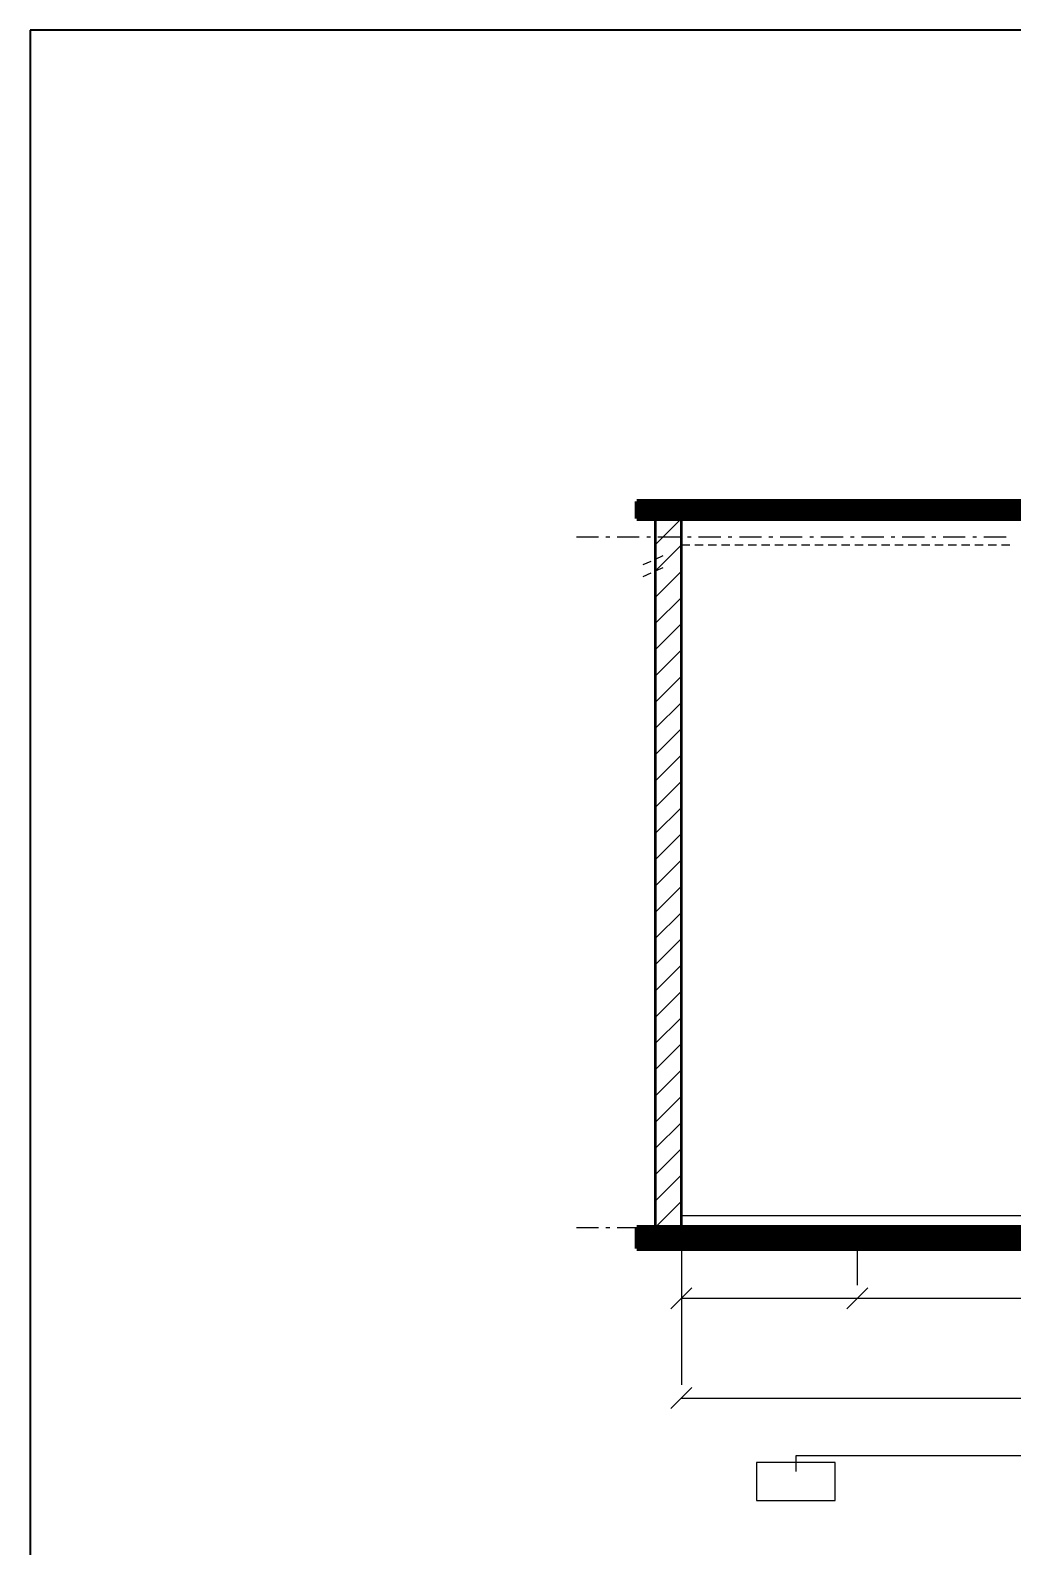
# Model space of a CAD drawing. Header units: millimetres. Extents: x -39780 to 216580, y 220 to 11660.
# Drawn here: x 80220 to 83958, y 5888 to 11660 of the extents above; entities that cross this region are included whole.
import ezdxf

# ---------------------------------------------------------------- set-up
doc = ezdxf.new("R2010")
doc.units = ezdxf.units.MM
for name, color, linetype, lineweight in [('AXIS', 8, 'CONTINUOUS', 9), ('BAND', 7, 'CONTINUOUS', 60), ('DETAIL', 7, 'CONTINUOUS', 18), ('DIM', 7, 'CONTINUOUS', 13), ('FRAME', 7, 'CONTINUOUS', 25), ('HATCH', 8, 'CONTINUOUS', 9), ('PENDING', 8, 'CONTINUOUS', 13), ('TAG', 7, 'CONTINUOUS', 13), ('WALL', 7, 'CONTINUOUS', 35)]:
    doc.layers.add(name, color=color, linetype=linetype, lineweight=lineweight)

msp = doc.modelspace()

# ---------------------------------------------------------------- linework, layer by layer
at = {"layer": 'AXIS'}
for p, q in [((82300, 9730), (82384.7, 9730)), ((82412.9, 9730), (82427, 9730)), ((82455.2, 9730), (82539.9, 9730)), ((82568.1, 9730), (82582.2, 9730)), ((82610.4, 9730), (82695.1, 9730)), ((82723.3, 9730), (82737.4, 9730)), ((82765.7, 9730), (82850.3, 9730)), ((82878.6, 9730), (82892.7, 9730)), ((82920.9, 9730), (83005.6, 9730)), ((83033.8, 9730), (83047.9, 9730)), ((83076.1, 9730), (83160.8, 9730)), ((83189, 9730), (83203.1, 9730)), ((83231.3, 9730), (83316, 9730)), ((83344.2, 9730), (83358.3, 9730)), ((83386.6, 9730), (83471.2, 9730)), ((83499.4, 9730), (83513.6, 9730)), ((83541.8, 9730), (83626.4, 9730)), ((83654.7, 9730), (83668.8, 9730)), ((83697, 9730), (83781.7, 9730)), ((83809.9, 9730), (83824, 9730)), ((83852.2, 9730), (83936.9, 9730)), ((82300, 7100), (82384.7, 7100)), ((82412.9, 7100), (82427, 7100)), ((82455.2, 7100), (82539.9, 7100)), ((82568.1, 7100), (82582.2, 7100)), ((82610.4, 7100), (82695.1, 7100)), ((82723.3, 7100), (82737.4, 7100)), ((82765.7, 7100), (82850.3, 7100)), ((82878.6, 7100), (82892.7, 7100)), ((82920.9, 7100), (83005.6, 7100)), ((83033.8, 7100), (83047.9, 7100)), ((83076.1, 7100), (83160.8, 7100)), ((83189, 7100), (83203.1, 7100)), ((83231.3, 7100), (83316, 7100)), ((83344.2, 7100), (83358.3, 7100)), ((83386.6, 7100), (83471.2, 7100)), ((83499.4, 7100), (83513.6, 7100)), ((83541.8, 7100), (83626.4, 7100)), ((83654.7, 7100), (83668.8, 7100)), ((83697, 7100), (83781.7, 7100)), ((83809.9, 7100), (83824, 7100)), ((83852.2, 7100), (83936.9, 7100))]:
    msp.add_line(p, q, dxfattribs=at)
at = {"layer": 'BAND'}
for p, q in [((88320, 9865), (82530, 9865)), ((82530, 9865), (82530, 9800)), ((82530, 9864), (88320, 9864)), ((82530, 9856), (88320, 9856)), ((82530, 9848), (88320, 9848)), ((82530, 9840), (88320, 9840)), ((82530, 9832), (88320, 9832)), ((82530, 9824), (88320, 9824)), ((82530, 9816), (88320, 9816)), ((82530, 9808), (88320, 9808)), ((82530, 9800), (88320, 9800)), ((82530, 9800), (88320, 9800)), ((82530, 7100), (88320, 7100)), ((88320, 7100), (82530, 7100)), ((82530, 7100), (82530, 7020)), ((82530, 7092), (88320, 7092)), ((82530, 7084), (88320, 7084)), ((82530, 7076), (88320, 7076)), ((82530, 7068), (88320, 7068)), ((82530, 7060), (88320, 7060)), ((82530, 7052), (88320, 7052)), ((82530, 7044), (88320, 7044)), ((82530, 7036), (88320, 7036)), ((82530, 7028), (88320, 7028)), ((82530, 7020), (88320, 7020)), ((82530, 7020), (88320, 7020))]:
    msp.add_line(p, q, dxfattribs=at)
at = {"layer": 'DETAIL'}
msp.add_line((82700, 7145), (88150, 7145), dxfattribs=at)
at = {"layer": 'DIM'}
for p, q in [((82700, 7100), (82700, 6500)), ((82700, 7100), (82700, 6880)), ((83370, 7100), (83370, 6880)), ((83370, 7100), (83370, 6880)), ((82660, 6790), (82740, 6870)), ((83330, 6790), (83410, 6870)), ((83330, 6790), (83410, 6870)), ((82700, 6830), (83370, 6830)), ((83370, 6830), (84320, 6830)), ((82660, 6410), (82740, 6490)), ((82700, 6450), (88150, 6450))]:
    msp.add_line(p, q, dxfattribs=at)
at = {"layer": 'FRAME'}
for p, q in [((96580, 11660), (80220, 11660)), ((80220, 11660), (80220, 220))]:
    msp.add_line(p, q, dxfattribs=at)
at = {"layer": 'HATCH'}
for p, q in [((82600, 9700), (82700, 9800)), ((82600, 9600), (82700, 9700)), ((82600, 9500), (82700, 9600)), ((82600, 9400), (82700, 9500)), ((82600, 9300), (82700, 9400)), ((82600, 9200), (82700, 9300)), ((82600, 9100), (82700, 9200)), ((82600, 9000), (82700, 9100)), ((82600, 8900), (82700, 9000)), ((82600, 8800), (82700, 8900)), ((82600, 8700), (82700, 8800)), ((82600, 8600), (82700, 8700)), ((82600, 8500), (82700, 8600)), ((82600, 8400), (82700, 8500)), ((82600, 8300), (82700, 8400)), ((82600, 8200), (82700, 8300)), ((82600, 8100), (82700, 8200)), ((82600, 8000), (82700, 8100)), ((82600, 7900), (82700, 8000)), ((82600, 7800), (82700, 7900)), ((82600, 7700), (82700, 7800)), ((82600, 7600), (82700, 7700)), ((82600, 7500), (82700, 7600)), ((82600, 7400), (82700, 7500)), ((82600, 7300), (82700, 7400)), ((82600, 7200), (82700, 7300)), ((82600, 7100), (82700, 7200))]:
    msp.add_line(p, q, dxfattribs=at)
at = {"layer": 'PENDING'}
for p, q in [((82700, 9700), (82732.5, 9700)), ((82750.8, 9700), (82783.3, 9700)), ((82801.6, 9700), (82834.1, 9700)), ((82852.4, 9700), (82884.9, 9700)), ((82903.2, 9700), (82935.7, 9700)), ((82954, 9700), (82986.5, 9700)), ((83004.8, 9700), (83037.3, 9700)), ((83055.6, 9700), (83088.1, 9700)), ((83106.4, 9700), (83138.9, 9700)), ((83157.2, 9700), (83189.7, 9700)), ((83208, 9700), (83240.5, 9700)), ((83258.8, 9700), (83291.3, 9700)), ((83309.6, 9700), (83342.1, 9700)), ((83360.4, 9700), (83392.9, 9700)), ((83411.2, 9700), (83443.7, 9700)), ((83462, 9700), (83494.5, 9700)), ((83512.8, 9700), (83545.3, 9700)), ((83563.6, 9700), (83596.1, 9700)), ((83614.4, 9700), (83646.9, 9700)), ((83665.2, 9700), (83697.7, 9700)), ((83716, 9700), (83748.5, 9700)), ((83766.8, 9700), (83799.3, 9700)), ((83817.6, 9700), (83850.1, 9700)), ((83868.4, 9700), (83900.9, 9700)), ((83919.2, 9700), (83951.7, 9700)), ((82601.4, 9645.6), (82631.1, 9658.8)), ((82555, 9625), (82584.7, 9638.2)), ((82555, 9580), (82584.7, 9593.2)), ((82601.4, 9600.6), (82631.1, 9613.8))]:
    msp.add_line(p, q, dxfattribs=at)
at = {"layer": 'TAG'}
for p, q in [((83286, 6205), (82986, 6205)), ((82986, 6205), (82986, 6060)), ((84380, 6230), (83136, 6230)), ((83136, 6230), (83136, 6170)), ((83286, 6060), (83286, 6205)), ((82986, 6060), (83286, 6060))]:
    msp.add_line(p, q, dxfattribs=at)
at = {"layer": 'WALL'}
for p, q in [((82700, 9800), (82600, 9800)), ((82600, 9800), (82600, 7100)), ((82700, 7100), (82700, 9800)), ((82600, 7100), (82700, 7100))]:
    msp.add_line(p, q, dxfattribs=at)

doc.saveas('drawing.dxf')
